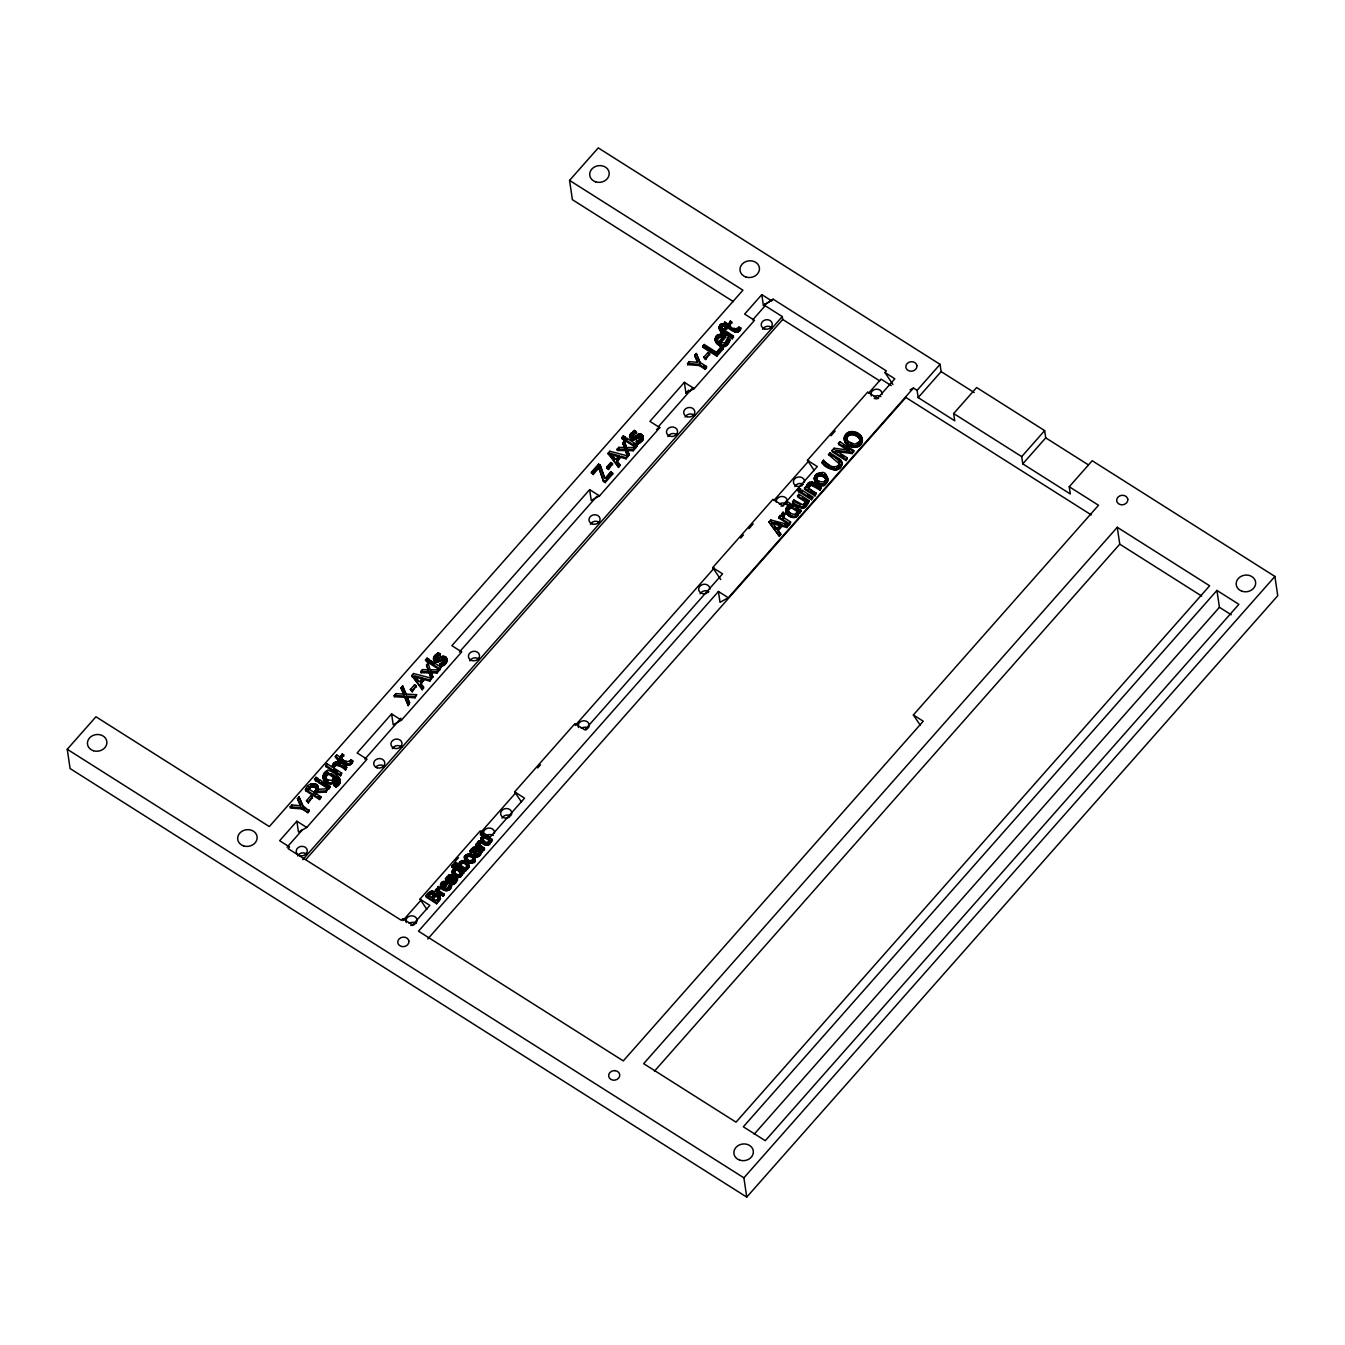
<?xml version="1.0" encoding="UTF-8"?>
<svg xmlns="http://www.w3.org/2000/svg" width="1345" height="1345" viewBox="0 0 1345 1345"><rect width="100%" height="100%" fill="white"/><g stroke="black" fill="none" stroke-linecap="round" stroke-linejoin="round"><path stroke-width="1.5" d="M841.987 463.47L840.877 460.242L838.624 458.41L829.932 452.912L828.486 454.56C849.67 460.965 835.094 475.037 823.493 460.209L822.215 463.05C826.149 469.926 842.727 474.062 841.819 462.276M450.121 879.697C446.691 887.28 456.712 884.186 456.627 881.126L457.468 878.756L450.037 874.704L445.43 878.89L446.994 880.874C452.794 876.654 450.777 873.174 446.826 879.664L446.994 880.874M451.046 876.503C444.808 883.715 455.316 885.329 456.443 879.933L456.627 881.126M481.09 853.419L480.922 852.209C468.833 865.76 479.123 839.112 471.305 851.94L471.473 853.15L469.893 851.166L471.422 848.813L475.188 847.047L481.947 851.049L481.09 853.419C480.417 858.53 469.052 857.538 475.945 850.158L475.508 848.779M335.544 777.544C332.652 790.759 315.083 775.493 327.877 770.248C335.006 771.559 346.287 781.798 335.914 787.178L333.963 784.74L338.116 780.453L335.544 777.544C337.393 787.582 320.867 784.135 323.22 775.645M335.712 779.713L335.729 778.755L338.251 781.109M460.713 871.728C461.016 878.789 449.079 871.476 456.207 868.87L460.713 871.728L460.511 874.788L460.343 873.577M460.881 873.577L456.207 868.87M489.227 840.07L484.738 836.556L482.435 838.742L485.528 842.289L488.117 842.138L489.227 840.07L489.277 841.903M489.412 841.264L489.244 839.414M797.047 510.243C797.45 519.658 781.529 509.906 791.028 506.426L797.047 510.243L797.198 512.311M452.34 877.327L454.694 879.916L452.34 877.327C446.254 884.405 459.166 878.588 452.794 883.11M475.121 852.461L476.433 854.176L478.686 852.848L478.988 850.981L476.819 849.62C474.331 852.982 474.785 856.328 477.004 850.813L476.819 849.62M316.428 789.935C317.185 784.791 310.039 784.101 308.493 788.876L308.677 790.07C310.359 783.832 320.446 787.884 313.738 792.205L313.923 793.399L316.176 790.591L316.125 787.481M327.507 779.646L331.896 780.554L334.098 776.637L328.382 773.005L326.969 773.795L325.204 776.536L327.692 780.857L325.204 776.536M333.005 779.696L333.173 780.89L334.098 776.637M454.61 881.177L454.509 878.705M477.71 853.94L477.878 855.151L478.988 850.981M443.934 887.431C447.919 891.046 449.314 883.009 451.382 884.825L451.55 886.036C450.743 895.064 435.192 888.692 442.858 882.892L442.69 881.681L444.102 881.227L448.188 882.606L444.119 888.625L448.188 882.606M448.272 887.381L448.457 888.591L449.886 883.984M727.729 337.881L724.871 342.908L719.794 342.471L725.476 336.048C704.444 327.558 722.013 360.628 729.898 340.218L727.796 337.797L727.645 340.789L727.46 339.579M727.847 339.814L727.796 337.797M444.876 659.117L444.052 661.471L439.916 663.741L442.051 666.195C445.783 665.388 449.667 659.067 444.455 657.453L443.127 656.141L436.217 658.865L436.368 656.091L440.084 653.922L438.201 652.728C426.432 662.833 439.008 660.345 444.876 659.117L445.044 660.328C441.748 659.891 430.366 665.254 435.091 656.326L434.906 655.116M641.145 436.839L640.304 439.193L636.252 441.395L638.32 443.917L643.061 439.68L642.288 434.973C638.707 430.803 635.243 439.008 631.948 436.032L632.638 433.813L636.336 431.644L634.47 430.45C622.685 440.555 635.277 438.066 641.145 436.839L641.313 438.05C638.135 435.814 630.519 444.338 630.082 436.368M441.95 884.337L442.925 886.792L446.17 883.11L443.783 882.572L442.152 883.9L442.387 887.263L443.093 884.237L446.355 884.304L444.186 886.759M717.053 339.545L719.003 336.25L722.786 336.721L722.971 337.914L720.399 337.124L718.045 338.385L717.238 340.756L717.053 339.545L717.675 341.865M805.151 502.458L805.302 500.693L797.518 495.767L798.896 494.203L809.337 500.811L808.126 503.568L806.966 502.845C807.286 511.672 795.383 506.964 792.642 502.694L793.836 499.937L802.931 504.863L805.151 502.458L805.336 503.652L805.302 500.693M345.547 770.08L345.362 768.886C342.857 766.213 333.644 760.261 333.896 768.113L341.68 773.039L340.487 775.813L325.944 766.6L325.759 765.406L327.138 763.842L332.4 767.171C332.097 758.328 343.984 763.069 346.741 767.322L345.547 770.08C343.042 767.423 333.829 761.472 334.064 769.323L337.191 771.29M808.345 488.168C808.093 480.316 817.323 486.268 819.811 488.941L819.996 490.135L821.19 487.378C818.433 483.124 806.563 478.383 806.865 487.226L805.705 486.503L804.495 489.261L814.936 495.868L816.129 493.111L808.345 488.168L814.751 493.329M808.53 489.378L808.496 486.386M471.54 854.277C485.141 870.669 449.331 855.891 471.54 854.277L471.725 855.487C484.15 871.156 458.477 854.815 459.183 864.465L455.282 861.994L454.24 863.171L454.425 864.364L465.32 871.274L468.85 867.155C469.842 862.599 460.915 859.051 467.203 855.42M468.85 867.155L468.615 864.465M434.637 894.29C434.637 888.322 426.937 892.357 426.046 895.938L426.214 897.149L436.654 903.756L440.42 898.679L438.823 894.223L435.696 893.82L434.822 895.501L437.982 894.963L437.797 893.752M434.822 895.501L434.57 892.761M453.904 871.056L455.871 875.141L455.686 873.931M787.968 509.351L788.977 513.151L788.792 511.941M473.036 857.471C474.936 863.557 471.792 852.511 467.673 855.336C464.613 856.883 466.849 861.321 469.674 861.725L466.194 857.421M825.679 479.694C826.217 474.735 815.877 472.213 816.331 478.366C818.365 484.032 828.251 481.947 825.645 478.416M846.577 438.924L848.846 442.925C838.641 431.661 863.877 430.568 859.657 442.74L859.959 439.714M846.593 439.159L846.526 437.041M325.271 775.914L325.473 778.385M453.046 869.559L453.231 870.77L455.282 869.374L451.886 867.239L452.744 864.852L463.655 871.762L463.823 872.972L462.798 874.132L461.823 872.434C461.688 881.58 446.019 871.997 455.114 868.181L455.367 870.652L454.089 872.266M483.813 837.061L480.434 834.926L481.275 832.538L492.186 839.448L492.371 840.659L491.328 841.819L490.353 840.121C490.219 849.267 474.55 839.683 483.645 835.867L482.872 841.415L482.435 838.742M481.577 837.246L481.762 838.456C477.778 844.004 490.891 848.712 490.538 841.314L491.328 841.819M785.749 510.074C784.707 517.522 799.451 521.103 798.526 512.176C796.492 523.02 778.082 510.041 789.565 505.518L785.043 502.643L786.421 501.08L800.964 510.293L799.754 513.05L798.51 511.184L799.754 513.05M439.865 887.381L438.504 890.44L444.052 893.954L443.211 896.325L435.376 891.365L438.504 886.506L440.05 888.574L438.655 890.962M438.504 886.506L437.562 889.986L437.377 888.793M478.854 844.021L484.435 848.224L483.578 850.612L475.743 845.652L478.87 840.776L480.417 842.861L479.039 845.232L480.249 841.651M478.87 840.776L477.929 844.273L477.761 843.063M781.848 514.126L781.731 516.379L780.184 515.387L778.99 518.161L789.414 524.769L790.625 521.995L783.21 517.304C786.421 513.067 781.664 509.822 781.899 516.312M792.457 501.483C795.198 505.77 807.118 510.461 806.798 501.635L808.126 503.568M466.295 870.181C469.64 866.449 462.915 859.236 460.478 865.726C458.847 857.824 472.347 865.171 464.765 867.996L460.276 865.154L460.427 863.877M839.179 464.597L839.364 465.807L839.499 462.361M721.273 326.785L721.323 328.785C719.457 326.23 725.745 324.733 721.744 323.624C716.498 325.809 721.441 330.113 720.685 331.946L722.315 334.064L723.072 331.812L722.315 334.064M807.336 484.301L807.034 487.344L806.849 486.15M452.256 871.594C451.231 878.083 463.857 880.034 461.823 872.434M451.382 884.825C450.558 893.853 435.023 887.481 442.69 881.681M715.355 340.369L715.792 337.141M814.196 477.811C833.227 457.317 829.058 503.971 814.196 477.811L814.465 480.03M814.28 478.82C815.978 484.923 826.805 486.1 827.814 478.971M785.043 513.235L783.395 518.514L783.193 516.396M844.206 438.134C845.702 427.508 862.918 431.022 862.364 440.807C860.834 451.365 843.718 447.868 844.206 438.134L844.509 440.639M845.03 435.528L844.996 441.933M844.811 440.723C848.258 448.406 862.784 447.935 862.061 438.251M316.058 784.169L318.193 787.682L318.059 790.524C320.413 781.428 307.417 781.848 305.45 789.515L305.634 790.709L319.538 799.518L320.816 796.677L315.285 793.18L316.949 791.297L325.927 790.877L327.81 788.742L326.112 792.087L317.117 792.508L315.47 794.374M334.148 785.934L337.83 782.924L338.083 779.898M721.744 323.624L719.256 328.533L721.441 331.879L721.273 330.668M822.047 461.856C826.519 466.849 839.011 473.423 841.819 463.268M335.914 787.178L340.117 779.612M439.916 663.741L441.883 665.002C445.599 664.195 449.482 657.856 444.27 656.259M636.252 441.395L638.152 442.724L641.75 440.202L643.112 437.68L642.288 434.973M433.292 895.097C434.183 891.432 428.836 892.744 428.315 895.451L428.483 896.661C429.021 893.954 434.351 892.643 433.477 896.291L433.292 895.097L431.358 897.384L428.315 895.451M452.525 878.537L450.81 881.916L450.659 880.185M438.201 652.728L440.252 655.133L436.553 657.301L435.864 659.521L435.578 657.621M636.454 432.939L636.269 431.728L636.454 432.939L632.268 435.797L632.654 437.781L632.486 436.587M436.654 903.756L440.235 897.468L438.823 894.223M715.271 340.218C717.423 347.43 728.654 346.455 729.713 339.007M808.681 487.596L811.455 485.192L819.996 490.135M342.252 753.973L339.881 758.059L342.252 753.973L343.698 754.898L341.159 757.773C346.136 765.103 349.061 759.858 352.592 760.53L352.76 761.741C350.473 768.113 343.025 763.607 339.966 760.547L339.781 759.337L339.041 761.606L339.966 760.547M350.154 761.085L350.339 762.296L351.011 759.538M721.458 327.995L724.72 322.077L727.897 325.187L730.251 321.102L731.714 322.027L729.175 324.902C734.135 332.232 737.077 326.969 740.591 327.659L740.776 328.852C738.472 335.241 731.024 330.719 727.964 327.659L727.796 326.465L727.04 328.718L725.224 326.785L723.122 330.584L725.409 327.995M740.776 328.852L738.859 328.6L738.691 327.39M465.807 867.441L465.975 868.635L468.665 865.945M460.747 862.364L459.452 864.23L459.284 863.036M788.136 510.562L791.196 507.637L797.215 511.453M796.072 513.386L796.257 514.597L797.03 513.151M469.506 860.531L472.347 860.212L473.255 857.942M325.456 777.107L328.55 774.216L334.283 777.847M825.931 480.266C825.645 474.348 813.473 474.701 817.323 480.854L817.138 479.644M846.711 438.251C849.014 432.031 858.076 434.956 859.993 439.966M471.473 853.15L473.39 850.124L475.945 850.158M432.518 898.124L436.368 900.562C442.438 896.947 434.536 892.054 432.518 898.124L432.703 899.334C434.435 892.189 441.244 901.167 438.504 896.274M445.599 880.084L448.305 876.604L451.567 876.2L451.399 874.99M470.077 852.377L471.591 850.023M339.781 759.337C342.84 762.396 350.288 766.919 352.592 760.53M727.796 326.465C730.856 329.508 738.287 334.031 740.591 327.659M783.21 512.075L782.319 514.53L782.134 513.336M725.594 342.42L725.762 343.631L727.191 341.899M848.661 441.732L854.983 444.237L859.489 441.547M473.524 859.623C473.137 856.21 466.16 854.714 466.446 859.102M636.521 432.855L634.638 431.661L630.755 434.822L630.57 433.628M1087.987 464.613L1045.721 437.848L1044.661 430.619L976.638 387.528L953.672 413.537L1021.696 456.627L1022.772 463.857L1070.317 493.968L1069.241 486.739L1092.207 460.73L1274.909 576.45L1277.75 595.734L746.744 1197.117L70.091 768.55L67.25 749.266L95.949 716.767L269.319 826.57L742.928 290.201L569.557 180.398L598.256 147.883L940.054 364.361L941.13 371.59L974.217 392.555M314.511 779.091L316.075 777.326L317.891 778.469L316.495 781.462L314.511 779.091L316.495 781.462M290.167 806.832L291.781 804.999L300.725 805.705L297.447 798.577L298.993 796.828L303.062 805.924L309.384 811.018L307.938 812.666L301.969 808.9L290.335 808.042L290.167 806.832L301.801 807.689L307.938 812.666M325.944 766.6L327.138 763.842M339.041 761.606L335.325 756.512L336.704 754.948L339.713 756.848M305.634 790.709L307.517 788.59M335.51 757.723L336.704 754.948M316.327 780.251L317.891 778.469M318.16 781.243L319.538 779.696L329.979 786.304L328.785 789.061L318.345 782.454L318.16 781.243L328.6 787.867L328.785 789.061M337.578 760.682L338.335 758.412L335.325 756.512M416.631 694.692L414.966 696.575L406.745 696.071L409.603 702.662L408.207 705.637L404.71 697.298L394.404 696.71L394.219 695.516L395.884 693.633L403.954 694.138L401.146 687.682L402.71 685.9L406.156 694.104L416.631 694.692L415.151 697.786L406.913 697.282L409.065 702.224M430.888 671.592L431.072 672.803L436.99 673.038L438.689 671.121L438.504 669.911L436.822 671.844L430.888 671.592L432.787 676.4L429.694 679.914L424.818 678.569L420.649 683.294L423.54 686.875L422.246 689.733L411.839 675.56L413.638 673.526L431.224 678.166L431.392 679.376L428.887 671.676L420.817 671.525L421.002 672.735L429.072 672.87M425.508 659.907L427.071 658.142L428.904 659.285L427.508 662.278L425.508 659.907L427.508 662.278M593.179 474.499L591.363 472.246L598.575 464.075L600.24 465.135L604.931 478.551L610.983 471.691L612.799 473.928L605.183 482.569L603.468 481.476L598.575 466.967L592.994 473.289L593.179 474.499L598.76 468.178M627.157 449.314L627.325 450.525L633.26 450.76L634.958 448.843L634.773 447.65L633.075 449.566L627.157 449.314L629.057 454.122L625.963 457.636L621.087 456.291L616.901 461.016L619.81 464.597L618.515 467.455L608.108 453.282L609.89 451.247L627.493 455.888L627.661 457.098L625.156 449.398L617.086 449.247L617.254 450.457L625.341 450.609M621.777 437.629L623.34 435.864L625.173 437.007L623.777 440L621.777 437.629L623.777 440M700.325 362.545L706.478 366.445L705.2 369.303L699.249 365.521L687.614 364.663L689.043 361.637L698.005 362.326L694.726 355.198L696.256 353.466L700.51 363.755L696.256 353.466M721.323 346.741L723.139 348.994L716.818 356.156L702.897 347.346L702.729 346.136L704.175 344.488L716.448 352.255L716.616 353.466L721.323 346.741L716.448 352.255M318.345 782.454L319.538 779.696M394.404 696.71L395.884 693.633M404.139 695.348L401.314 688.892L402.71 685.9M412.024 676.754L413.638 673.526M591.531 473.457L598.744 465.286L598.575 464.075M608.293 454.492L609.89 451.247M621.962 438.84L623.34 435.864M687.614 364.663L689.043 361.637M697.349 361.755L694.894 356.408L696.441 354.66M702.897 347.346L704.175 344.488M724.888 323.288L723.509 324.851L726.519 326.734L725.577 327.793L726.334 325.54L723.341 323.641M427.34 661.067L428.904 659.285M623.592 438.789L625.173 437.007M343.698 754.898L341.344 758.983L341.159 757.773M306.525 800.611L310.661 795.937L312.359 796.997L308.392 802.898L306.525 800.611L308.392 802.898M420.817 671.525L422.515 669.608L428.382 669.844L426.5 665.086L428.08 663.304L430.568 670.97L430.383 669.776L438.504 669.911M429.173 662.059L430.551 660.496L440.992 667.12L439.781 669.877L429.358 663.27L429.173 662.059L439.613 668.667L439.781 669.877M617.086 449.247L618.767 447.33L624.652 447.582L624.837 448.776L622.769 442.808L624.332 441.025L626.82 448.692L624.332 441.025M625.442 439.781L626.82 438.218L637.261 444.842L636.05 447.599L625.61 440.992L625.442 439.781L635.882 446.389L636.05 447.599M421.002 672.735L422.515 669.608M429.358 663.27L430.551 660.496M622.954 444.018L624.517 442.236M720.853 333.14L721.794 332.097M308.224 801.687L312.359 796.997M726.687 327.709L724.619 331.458L726.687 327.709L725.224 326.785M727.04 328.718L727.964 327.659M731.714 322.027L729.343 326.112L729.175 324.902M410.427 689.497L414.546 684.807L416.244 685.883L412.293 691.767L410.427 689.497L412.293 691.767M606.679 467.219L610.815 462.529L612.513 463.605L608.545 469.489L606.679 467.219L608.545 469.489M703.805 357.249L707.941 352.558L709.622 353.634L705.671 359.518L703.805 357.249L705.671 359.518M720.802 340.369L718.633 342.824L722.786 336.721M606.864 468.413L610.815 462.529M422.834 678.031L419.472 681.831L414.579 675.778L422.834 678.031L420.766 681.764M619.103 455.753L615.724 459.553L610.849 453.5L619.103 455.753L617.036 459.486M412.108 690.557L416.244 685.883M608.377 468.279L612.513 463.605M705.486 358.308L709.622 353.634M296.858 821.207L279.642 840.709L289.528 846.963L288.082 848.594L401.281 920.283L402.727 918.669L412.596 924.923L429.845 905.387L419.976 899.132L480.215 830.891L490.101 837.145L524.533 798.14L514.664 791.886L574.937 723.627L584.823 729.881L722.584 573.844L712.716 567.59L772.988 499.314L782.874 505.569L817.306 466.564L807.437 460.309L867.71 392.051L877.596 398.305L894.812 378.786L884.943 372.531L886.372 370.917L773.173 299.212L763.405 305.483L761.808 294.639L744.642 314.091L754.511 320.345L694.239 388.604L685.967 393.211L684.353 382.35L649.921 421.372L659.79 427.626L599.517 495.885L591.245 500.474L589.648 489.63L451.87 645.667L461.738 651.921L401.466 720.18L393.194 724.77L391.58 713.926L357.148 752.948L367.017 759.202L306.744 827.461L298.472 832.051L296.858 821.207L306.744 827.461M725.476 336.048L725.644 337.259L719.978 343.681L719.794 342.471M307.753 811.472L309.215 809.824M319.538 799.518L320.816 796.677M328.6 787.867L329.979 786.304M340.487 775.813L341.68 773.039M345.362 768.886L346.741 767.322M423.709 688.085L420.817 684.504L424.818 678.569M619.978 465.807L617.086 462.226L621.087 456.291M333.896 784.824L335.729 785.984M440.084 664.951L439.983 663.673M636.353 442.673L639.447 441.295L639.279 440.084M606.309 478.383L610.983 471.691M408.207 705.637L409.603 702.662M422.246 689.733L423.54 686.875M439.613 668.667L440.992 667.12M605.183 482.569L604.998 481.359L612.631 472.734M618.515 467.455L619.81 464.597M635.882 446.389L637.261 444.842M705.2 369.303L706.478 366.445M716.818 356.156L716.633 354.945L722.971 347.783M733.428 335.931L732.218 338.705L733.428 335.931L724.451 330.248M424.986 679.78L429.862 681.108L432.787 676.4M621.255 457.502L626.131 458.83L629.057 454.122M685.967 393.211L688.707 390.1M287.04 847.232L302.339 829.932M364.882 759.084L401.012 718.163M459.402 652.039L596.995 496.204M658.159 426.937L692.91 387.595M752.679 319.908L765.187 305.735L764.901 303.802M763.405 305.483L773.173 299.212M302.76 859.64L782.286 316.563L765.187 305.735M305.954 859.388L782.706 319.454L782.286 316.563M402.895 920.619L420.968 900.158M455.72 860.8L458.494 857.656M480.737 832.471L515.488 793.113M537.714 767.928L540.505 764.784M575.256 725.426L714.245 568.01M740.658 538.101L743.432 534.957M748.997 528.652L753.166 523.928M774.014 500.323L808.749 460.965M830.991 435.78L835.161 431.056M868.517 393.278L881.025 379.105L891.298 385.611M451.886 867.239L452.744 864.852M454.425 864.364L455.282 861.994M435.376 891.365L436.234 888.995M475.743 845.652L476.601 843.265M797.249 489.765L798.829 487.983L800.645 489.126L799.249 492.119L797.249 489.765L799.249 492.119M768.937 521.995L770.735 519.96L788.321 524.6L786.959 527.543L782.084 526.214L777.914 530.939L780.806 534.52L779.343 536.167L768.937 521.995L779.343 536.167M788.237 505.754L785.228 503.854L786.421 501.08M853.739 450.525L852.108 452.357L835.295 450.222L847.283 457.821L846.106 460.562L832.202 451.752L832.017 450.541L834.085 448.221L849.485 450.222L838.473 443.245L839.835 441.715L853.739 450.525L852.293 453.568L835.464 451.432M822.215 463.05L823.493 460.209M849.67 451.416L838.658 444.455L839.835 441.715M799.081 490.908L800.645 489.126M443.211 896.325L444.052 893.954M456.443 879.933L457.468 878.756M462.613 872.939L463.655 871.762M465.32 871.274L466.11 868.971M480.922 852.209L481.947 851.049M483.578 850.612L484.435 848.224M491.144 840.625L492.186 839.448M800.914 491.917L802.292 490.353L812.733 496.961L811.539 499.718L801.099 493.111L800.914 491.917L811.354 498.524L811.539 499.718M778.99 518.161L780.184 515.387M792.642 502.694L793.836 499.937M801.099 493.111L802.292 490.353M953.672 413.537L954.731 420.766L918.164 397.599L917.088 390.369L913.44 388.049L728.301 597.735L718.432 591.481L418.48 931.177L623.29 1060.902L923.242 721.206L913.373 714.952L1098.512 505.266L1069.241 486.739M774.3 526.45L776.737 529.476L779.932 524.466L771.677 522.213L771.862 523.424L780.1 525.66M788.321 524.6L786.791 526.349L781.916 525.004L777.746 529.728L780.806 534.52M779.175 534.974L780.638 533.309M789.414 524.769L790.625 521.995M799.586 511.857L800.964 510.293M807.958 502.374L809.337 500.811M811.354 498.524L812.733 496.961M814.936 495.868L816.129 493.111M819.811 488.941L821.19 487.378M846.106 460.562L847.283 457.821M427.744 938.978L905.874 397.464L1091.266 514.9M917.088 390.369L940.054 364.361M918.164 397.599L941.13 371.59M1021.696 456.627L1044.661 430.619M1022.772 463.857L1045.721 437.848M1117.275 527.29L643.667 1063.66L736.018 1122.167L1209.626 585.781L1117.275 527.29L1119.763 544.17L1201.657 596.037M654.494 1071.108L1119.763 544.17M1216.939 590.421L743.331 1126.791L765.288 1140.695L1238.88 604.325L1216.939 590.421L1219.427 607.301L1231.247 614.783M754.158 1134.222L1219.427 607.301M746.744 1197.117L743.886 1177.833L1274.909 576.45M472.952 861.019L471.523 861.893M637.244 435.999L636.219 436.755L636.05 435.561M483.897 838.338L484.906 837.767L489.429 840.625M455.367 870.652L456.375 870.08M656.478 429.458L659.79 427.626M910.128 389.899L913.44 388.049M728.301 597.735L720.029 602.325L718.432 591.481M313.015 784.606L311.788 783.647M722.164 334.367L722.349 335.577L719.222 335.628L719.037 334.417M338.099 762.144L338.284 763.355L335.712 763.287L335.527 762.077M317.874 789.313L327.81 788.742M432.888 891.247L433.073 892.441L431.51 891.096M626.652 447.498L634.773 447.65M394.219 695.516L404.542 696.105L408.039 704.444M687.429 363.453L699.064 364.31L705.032 368.093M314.074 784.589L315.15 784.824L314.982 783.614M774.821 522.196L780.672 523.743M784.589 524.785L788.489 525.811M610.849 453.5L611.034 454.711L619.272 456.947M423.002 679.225L414.764 676.989L418.429 681.528M445.884 882.555L446.742 882.858L446.574 881.647M466.143 860.396L466.429 862.885L464.428 860.783M832.353 466.917L834.068 467.825L833.883 466.614M823.527 474.735L827.898 479.156M469.893 851.166L471.305 851.94M445.43 878.89L446.826 879.664M850.074 443.8L851.419 444.556L851.234 443.362M450.054 885.195L451.55 886.036M761.808 294.639L771.694 300.893M782.706 319.454L879.697 380.887M733.395 301.633L572.398 199.682L569.557 180.398M731.882 323.237L730.251 321.102M724.72 322.077L727.712 323.977M725.409 326.6L726.855 327.507M721.155 327.592L722.954 329.374M726.115 332.4L733.597 337.141M723.072 331.812L732.05 337.494M723.24 333.005L732.218 338.705M720.685 331.946L722.13 332.871M725.644 337.259L724.518 335.443M727.981 339.007L729.898 340.218M721.492 347.952L723.139 348.994M704.36 345.699L716.616 353.466M702.729 346.136L716.633 354.945M709.807 354.828L707.941 352.558M843.483 445.111L853.924 451.718M703.586 365.705L706.663 367.656M840.608 454.694L844.038 456.863M832.017 450.541L845.938 459.368M835.329 457.418L841.684 462.411M823.678 461.419L828.873 464.714M684.353 382.35L694.239 388.604M821.375 488.588L814.414 483.09M804.327 488.05L814.751 494.657M807.689 494.859L812.918 498.154M802.545 497.616L807.773 500.912M805.487 501.904L797.703 496.961L797.518 495.767M794.021 501.13L798.476 503.955M789.834 504.341L793.062 506.376M796.29 508.427L801.132 511.503M778.805 516.951L789.246 523.558M623.525 437.058L625.341 438.218M633.949 443.833L637.429 446.036M611 463.739L612.681 464.815M611.168 472.885L612.799 473.928M598.744 465.286L600.425 466.345L604.443 477.828M591.363 472.246L592.994 473.289M598.575 466.967L603.283 480.266L604.998 481.359M589.648 489.63L599.517 495.885M429.072 660.496L427.071 658.142M430.736 661.706L434.216 663.909M416.429 687.076L414.546 684.807M391.58 713.926L401.466 720.18M489.244 838.675L481.46 833.749L481.275 832.538M480.249 833.715L483.645 835.867M342.42 755.184L343.883 756.109M351.179 760.732L352.76 761.741M479.039 841.987L480.417 842.861M484.603 849.435L478.87 844.71M342.992 760.026L346.304 762.127L346.119 760.917M475.575 844.441L483.393 849.401M337.393 759.471L338.856 760.396M476.769 848.863L482.132 852.242M341.832 765.305L345.228 767.457M477.004 850.813L479.173 852.192M325.759 765.406L340.302 774.602M331.139 773.409L338.486 778.167L340.285 780.823M460.461 866.365L463.453 868.265M454.24 863.171L465.151 870.064M321.455 782L330.164 787.497M457.603 869.021L463.823 872.972M451.718 866.029L455.114 868.181M457.653 879.966L452.122 875.376M308.493 788.876L313.738 792.205M318.227 796.139L321.001 797.888M305.45 789.515L319.37 798.325M448.373 883.816L447.482 882.152M312.528 798.207L310.661 795.937M438.672 887.717L440.05 888.574M444.237 895.165L438.689 891.634L438.487 889.751M435.192 890.171L443.026 895.114M306.307 809.085L303.23 807.134L298.993 796.828M426.046 895.938L436.469 902.545M67.25 749.266L743.886 1177.833M839.818 464.277L828.486 454.56M434.906 894.694L433.561 891.567M467.303 863.507L468.917 866.432M862.364 440.807L859.556 434.485M717.49 340.655L718.449 341.63M771.677 522.213L776.569 528.266M611.034 454.711L614.682 459.25M608.108 453.282L618.33 466.261M411.839 675.56L422.078 688.539M884.943 372.531L892.962 384.502M807.437 460.309L814.33 470.565M913.373 714.952L920.249 725.207M712.716 567.59L720.752 579.561M514.664 791.886L521.557 802.141M419.976 899.132L426.853 909.388M300.91 806.916L297.447 798.577M402.895 687.093L406.341 695.315M627.325 450.525L629.225 455.333M622.769 442.808L624.652 447.582M431.072 672.803L432.955 677.611M428.567 671.054L426.5 665.086M625.156 449.398L627.493 455.888M428.887 671.676L431.224 678.166M861.59 436.957L861.775 438.167M861.943 440.925L862.128 442.118M860.75 435.696L860.935 436.906M861.355 442.202L861.54 443.413M859.825 438.756L860.144 440.925M860.447 443.43L860.615 444.64M859.405 437.797L859.573 439.008M859.858 440.639L860.027 441.849M858.043 433.376L858.211 434.586M858.715 436.873L858.9 438.083M858.85 442.421L858.228 444.371L858.043 443.178M859.27 444.556L859.455 445.75M857.757 435.965L857.942 437.175M856.311 432.434L856.479 433.645M856.53 435.091L856.698 436.301M857.975 445.397L858.144 446.59M857.135 443.732L857.303 444.943M855.168 434.334L855.336 435.528M854.596 431.812L854.781 433.006M856.563 445.952L856.731 447.162M853.84 433.796L854.025 435.007M852.932 431.493L853.117 432.703M855.033 446.221L855.201 447.431M852.579 433.51L852.764 434.704M851.368 431.459L851.536 432.67M853.436 446.204L853.621 447.397M851.419 433.426L851.587 434.637M852.528 443.884L852.713 445.077M849.872 431.745L848.628 433.493L848.46 432.3M850.309 433.578L850.494 434.771M851.788 445.867L851.957 447.078M852.108 452.357L852.293 453.568M849.3 433.931L849.468 435.141M848.376 434.502L848.544 435.696M850.09 445.245L850.259 446.456M847.552 435.259L847.737 436.469M847.131 433.14L847.316 434.334M848.376 444.321L848.561 445.514M846.913 436.15L847.081 437.36M847.686 440.807L847.871 442.001M846.997 439.865L847.165 441.059M845.955 434.25L846.139 435.461M846.425 437.966L846.745 440.118M846.812 443.178L846.997 444.371M845.635 441.967L845.82 443.178M844.441 436.822L844.626 438.016M841.516 461.2L841.987 464.462M838.473 443.245L838.658 444.455M840.877 460.242L841.045 461.453M841.566 464.26L841.751 465.454M841.029 465.269L841.213 466.48M839.902 459.317L840.087 460.528M840.188 466.379L840.373 467.589M839.162 461.738L839.347 462.949M839.532 463.823L839.7 465.034M838.692 461.184L838.876 462.394M839.213 467.337L839.381 468.548M838.607 465.37L838.036 467.303L837.868 466.093M838.187 468.077L838.355 469.287M837.094 466.58L837.262 467.791M834.085 448.221L834.253 449.415M837.111 468.581L837.296 469.775M836.002 468.85L836.187 470.061M834.724 468.901L834.892 470.111M833.446 468.665L833.631 469.876M829.932 452.912L830.117 454.106M832.151 468.144L832.32 469.355M827.377 476.954L827.999 480.165M827.646 479.946L827.814 481.157M826.738 476.012L826.923 477.223M827.209 480.922L827.377 482.132M825.83 475.104L826.015 476.315M826.502 481.863L826.687 483.074M825.342 477.778L825.511 478.988M824.653 474.247L824.838 475.457M824.838 477.139L825.006 478.332M825.611 482.72L825.78 483.931M824.989 480.905L825.174 482.115M824.418 481.443L824.603 482.653M823.224 475.861L823.409 477.071M824.603 483.359L824.788 484.57M822.081 473.053L822.249 474.264M823.527 483.78L823.695 484.99M820.82 472.818L821.005 474.012L819.593 472.801M821.324 474.903L821.492 476.113M822.333 483.981L822.518 485.175M820.45 474.684L820.635 475.878M819.643 474.617L819.811 475.811M821.106 483.948L821.274 485.158M818.886 474.701L819.071 475.911M818.416 473.02L818.601 474.213M819.862 483.696L820.03 484.906M818.197 474.936L818.382 476.147M818.752 480.922L818.937 482.132M817.34 473.44L816.549 475.273L816.365 474.062M817.575 475.323L817.743 476.533M818.601 483.225L818.786 484.435M817.003 475.861L817.188 477.055M816.566 476.466L816.734 477.677M816.634 479.005L816.818 480.199M817.34 482.536L817.508 483.746M816.297 477.088L816.516 479.56M815.49 474.903L814.969 477.038L814.801 475.844M816.163 481.678L816.348 482.889M815.272 480.787L815.44 481.981M814.633 479.829L814.818 481.039M813.473 482.552L813.658 483.763M813.876 485.175L814.044 486.386M812.548 482.199L812.733 483.41L811.657 482.014M812.481 484.385L812.649 485.595M811.27 483.998L811.455 485.192M810.732 483.998L810.9 485.209M809.976 482.132L809.404 483.645L809.219 482.435M810.228 484.15L810.396 485.36M809.724 484.469L809.892 485.679M809.202 484.957L809.387 486.167M808.53 482.889L808.076 484.704L807.891 483.494M808.782 485.612L808.95 486.806M807 485.175L807.185 486.369M805.705 486.503L805.874 487.697M806.798 501.635L806.983 503.938M806.664 503.686L806.849 504.896M806.327 504.543L806.512 505.754M805.756 505.367L805.941 506.577M804.882 503.249L804.629 505.115L804.444 503.904M805.184 505.922L805.352 507.132M804.529 506.376L804.697 507.569M803.923 504.409L804.091 505.619M803.789 506.695L803.974 507.889M802.982 506.846L803.167 508.057M802.124 506.863L802.309 508.057M798.829 487.983L798.997 489.176M801.216 506.695L801.401 507.906M798.896 494.203L799.081 495.414M800.258 506.342L800.443 507.553M799.771 503.686L799.956 504.896M799.233 505.787L799.418 506.981M798.392 513.05L798.56 514.261M798.056 513.924L798.241 515.118M797.417 514.816L797.602 516.009M796.543 512.714L796.711 513.924M796.694 515.488L796.862 516.682M795.837 515.992L796.005 517.186M794.861 516.295L795.046 517.506M793.836 516.413L794.004 517.623M792.693 516.329L792.877 517.539M791.028 506.426L791.196 507.637M791.499 516.043L791.684 517.253M789.666 507.2L789.834 508.41M790.339 513.185L790.507 514.395M790.255 515.538L790.423 516.749M788.658 508.124L788.842 509.318M788.069 506.258L788.254 507.468M788.22 508.729L788.405 509.94M788.304 511.302L788.489 512.512M788.943 514.816L789.128 516.026M787.901 509.99L788.187 511.857M786.825 507.368L786.421 509.402L786.237 508.191M787.733 513.924L787.918 515.135M786.859 513L787.027 514.21M785.043 502.643L785.228 503.854M785.883 509.116L786.052 512.226M786.237 512.025L786.421 513.235M786.791 526.349L786.959 527.543M784.572 513.639L784.74 514.849M784.135 514.093L784.32 515.303M783.664 514.782L783.832 515.976M782.924 512.311L783.109 513.521M783.345 515.555L783.513 516.749M782.588 512.664L782.773 513.874M781.916 525.004L782.084 526.214M770.735 519.96L770.904 521.171M740.019 328.684L740.204 329.895M739.01 326.65L739.111 327.945M739.363 329.575L739.548 330.769M738.775 330.147L738.96 331.341M738.153 328.214L738.338 329.424M738.153 330.584L738.338 331.778M737.245 328.97L737.413 330.164M737.497 330.887L737.665 332.08M736.791 329.105L736.976 330.315M736.791 331.038L736.959 332.249M736.354 329.105L736.522 330.315L735.379 328.785M736.051 331.055L736.219 332.265M735.261 330.92L735.446 332.114M734.135 328.046L734.303 329.239M734.437 330.601L734.622 331.812M733.58 330.13L733.748 331.324M729.427 339.881L729.595 341.092M729.057 340.789L729.242 342M726.334 325.54L726.519 326.734M728.553 341.764L728.721 342.958M727.796 342.74L727.981 343.95M726.788 343.732L726.956 344.942M726.25 341.781L726.434 342.992M723.291 324.717L723.459 325.927M725.712 344.488L725.88 345.682M722.584 325.221L722.769 326.415M724.871 342.908L725.056 344.118M722.584 329.155L722.769 330.349L721.576 328.348M721.895 325.86L722.08 327.07M723.307 334.787L723.475 335.981M724.568 345.009L724.736 346.203M720.97 324.296L721.139 325.507M723.358 345.295L723.526 346.489M720.163 325.12L720.348 326.314M720.416 330.046L720.601 331.257M721.088 334.182L721.256 335.393M721.424 336.082L721.609 337.292M719.609 325.86L719.777 327.07M719.777 329.407L719.962 330.618M722.097 345.329L722.282 346.539M719.239 326.6L719.424 327.81M719.071 327.323L719.525 329.945M720.029 334.216L720.214 335.409M720.231 335.914L720.399 337.124M719.609 336.015L719.777 337.225M720.701 342.975L720.87 344.169M720.836 345.127L721.021 346.337M719.003 336.25L719.188 337.444M718.129 334.821L718.297 336.015M718.432 336.62L718.6 337.83M719.558 344.673L719.743 345.884M717.86 337.175L718.045 338.385M717.288 335.393L717.457 336.603M717.406 337.78L717.591 338.99M718.28 343.984L718.449 345.194M717.137 338.368L717.322 339.562M716.498 336.166L716.683 337.376M717.137 343.143L717.305 344.354M716.246 342.235L716.431 343.446M715.338 338.133L715.523 339.344M715.624 341.26L715.809 342.471M699.064 364.31L699.249 365.521M694.726 355.198L694.894 356.408M643.061 436.2L643.297 438.89M642.759 435.545L642.927 436.755M642.893 438.47L643.061 439.68M641.683 434.502L641.868 435.713M642.456 439.294L642.624 440.487M641.75 440.202L641.918 441.395M640.539 433.981L640.708 435.175M640.523 436.251L640.708 437.461M640.909 438.336L640.489 440.403L640.304 439.193M640.876 441.059L641.061 442.253M639.901 435.982L640.086 437.175M639.396 433.863L639.581 435.074M639.312 435.948L639.48 437.159M639.934 441.765L640.102 442.959M638.64 436.183L638.825 437.394M638.253 434.149L638.421 435.343M637.833 436.688L638.001 437.898M638.135 440.74L638.32 441.933M638.152 442.724L638.32 443.917M636.942 437.344L637.126 438.554M637.059 441.16L637.227 442.37M635.227 432.064L635.412 433.258M635.916 438.083L636.101 439.294M634.47 430.45L634.638 431.661M635.159 436.2L634.571 437.865L634.386 436.654M634.252 432.535L634.437 433.729M634.672 438.722L634.84 439.933M633.361 433.124L633.545 434.334M633.73 436.89L633.915 438.083M632.755 431.426L632.94 432.636M632.638 433.813L632.806 435.023M633.125 436.856L633.293 438.066M633.478 438.958L633.663 440.151M632.1 434.586L632.268 435.797M631.847 435.36L632.133 437.243M632.369 438.806L632.537 440.017M631.175 432.838L631.36 434.048M631.309 438.319L631.477 439.529M633.075 449.566L633.26 450.76M630.687 437.831L630.855 439.042M630.149 434.401L630.334 435.595M629.914 435.158L630.418 438.487M626.82 438.218L626.989 439.428M625.963 457.636L626.131 458.83M618.767 447.33L618.952 448.541M616.901 461.016L617.086 462.226M603.283 480.266L603.468 481.476M600.24 465.135L600.425 466.345M490.353 840.86L490.538 842.071M490.252 841.516L490.437 842.727M490 842.172L490.185 843.365M489.53 842.844L489.714 844.038M488.992 843.349L489.16 844.542M488.521 841.768L488.689 842.979M488.336 843.718L488.521 844.929M487.613 843.954L487.798 845.164M486.84 844.038L487.008 845.248M485.999 843.987L486.167 845.181M484.738 836.556L484.906 837.767M485.091 843.769L485.276 844.963M484.217 841.617L484.402 842.827L483.057 840.692M484.15 843.382L484.334 844.593M482.956 837.817L483.141 839.028M482.519 836.422L482.687 837.632M482.636 838.271L482.805 839.482M483.174 842.844L483.359 844.055M482.267 842.172L482.451 843.382M481.14 837.868L481.325 839.078M481.611 841.482L481.779 842.676M480.871 838.557L481.056 839.768M481.14 840.743L481.325 841.953M480.787 839.28L481.039 841.197M479.896 841.953L480.064 843.164M479.577 842.306L479.745 843.517M479.207 842.811L479.392 844.021M478.652 840.961L478.837 842.172M478.971 843.399L479.139 844.593M478.416 841.23L478.585 842.441M480.081 851.688L480.249 853.487M480.014 852.949L480.182 854.159M478.08 841.735L478.248 842.928M479.762 853.739L479.93 854.932M477.862 842.323L478.03 843.534M478.904 852.242L479.089 853.453M478.686 852.848L478.87 854.058M479.139 854.613L479.324 855.807M478.719 855L478.904 856.21M478.299 853.419L478.467 854.63M478.232 855.302L478.416 856.513M477.694 855.538L477.878 856.731M475.878 847.266L476.046 848.476M477.122 855.655L477.307 856.866M475.995 850.746L476.18 851.94M476.55 855.689L476.718 856.899M475.188 847.047L475.357 848.258M475.071 848.561L475.256 849.754M475.777 853.873L475.945 855.084M446.49 657.823L447.028 661.168M474.516 846.997L474.835 849.636M475.306 851.906L475.474 853.117M475.928 855.605L476.113 856.815M446.624 660.748L446.809 661.959M446.019 657.251L446.204 658.462M474.281 848.426L474.449 849.636M474.415 850.78L474.6 851.973M475.34 855.42L475.508 856.63M446.187 661.572L446.355 662.766M473.843 847.098L474.096 849.721M474.785 855.151L474.97 856.345M445.414 656.78L445.599 657.991M473.205 847.333L473.373 848.544M473.928 851.62L474.112 852.831M474.55 856.849L475.071 859.556M445.481 662.48L445.649 663.673M473.221 848.93L473.39 850.124M473.625 852.427L473.793 853.621M474.096 854.596L474.281 855.79M474.079 856.143L474.264 857.353M474.751 859.102L474.936 860.296M472.616 847.686L472.784 848.897M473.507 853.251L473.843 855.168M474.432 859.825L474.6 861.035M472.583 849.552L472.751 850.763M473.406 855.47L473.575 856.664M444.253 658.529L444.438 659.739M473.911 860.531L474.079 861.741M444.607 663.32L444.791 664.531M443.127 656.141L443.312 657.335M443.648 658.26L443.816 659.453M444.052 661.471L444.22 662.682M471.876 850.595L472.045 851.805M472.515 854.815L472.7 856.025M472.65 856.984L472.835 858.194M473.104 859.354L473.272 860.565M473.221 861.187L473.406 862.38M443.043 658.226L443.228 659.437M443.665 664.026L443.833 665.237M442.387 658.462L442.555 659.672M443.009 662.362L443.194 663.573M472.347 860.212L472.667 862.868M441.984 656.427L440.975 658.277L440.807 657.083M470.481 850.09L470.666 851.301M471.456 856.025L471.624 857.236M471.86 860.514L472.045 861.708M441.563 658.966L441.748 660.176M470.582 853.924L470.767 855.134M471.338 860.682L471.843 863.171M441.866 663.018L442.051 664.211M441.883 665.002L442.051 666.195M470.01 855.319L470.195 856.513M440.084 653.922L440.185 655.217M469.64 853.739L469.825 854.949M470.767 860.75L470.952 863.322M440.672 659.622L440.857 660.832M469.371 855.134L469.539 856.345M470.145 860.699L470.33 861.893M468.716 853.739L468.901 854.932M469.859 862.095L470.027 863.305M438.974 654.342L439.142 655.536M468.749 855.084L468.934 856.294M439.647 660.361L439.832 661.572M467.841 853.89L468.363 856.361M438.89 658.478L439.075 659.689M468.917 861.91L469.102 863.12M437.982 654.813L438.167 656.007M467.673 855.336L467.858 856.546M468.094 859.825L468.279 861.035M467.034 854.209L467.387 856.832M438.134 658.932L438.302 660.143M438.403 661L438.571 662.211M467.976 861.557L468.161 862.767M468.295 863.692L468.48 864.902M437.108 655.402L437.276 656.612M466.782 856.025L466.95 857.236M467.808 862.986L467.993 864.179M468.413 866.634L468.581 867.828M466.295 854.68L466.48 855.891M466.883 858.867L467.051 860.077M436.503 653.704L436.671 654.914M466.446 856.479L466.681 859.589M467.034 861.035L467.203 862.246M467.959 867.273L468.127 868.483M436.368 656.091L436.553 657.301M437.209 661.236L437.394 662.429M465.639 855.302L465.824 856.513M466.883 864.398L467.287 867.037M467.455 867.777L467.623 868.988M436.217 658.865L436.385 660.059M466.513 863.927L466.698 865.121M466.9 866.298L467.085 867.508M435.83 656.864L436.015 658.075M465.118 856.008L465.303 857.219M466.58 866.752L467.118 869.341M436.099 661.084L436.284 662.295M464.798 856.748L464.983 857.942M465.471 859.724L465.656 860.918M465.992 863.44L466.16 864.633M464.664 857.488L465.185 860.212M465.336 861.153L465.504 862.364M465.303 862.952L465.471 864.146M434.3 655.906L434.485 657.1M435.04 660.597L435.225 661.807M436.822 671.844L436.99 673.038M433.88 656.679L434.065 657.873M434.418 660.109L434.603 661.32M463.975 862.263L464.159 863.473M433.645 657.436L434.149 660.765M463.554 860.565L463.739 861.775M462.714 860.497L462.899 861.691M462.831 861.977L463.016 863.187M462.327 861.994L462.495 863.204M461.923 860.565L462.108 861.775M461.856 862.128L462.024 863.339M461.217 860.783L461.385 861.994M461.419 862.38L461.604 863.591M461.032 862.75L461.2 863.944M460.662 863.271L460.847 864.465M460.024 861.674L460.192 862.885M461.823 873.174L461.907 875.04M461.469 874.485L461.654 875.679M459.553 862.347L459.721 863.54M460.999 875.158L461.184 876.352M460.578 873.006L460.747 874.216M460.444 875.662L460.629 876.856M459.99 874.082L460.158 875.292M459.805 876.032L459.99 877.243M428.08 663.304L428.248 664.514M459.082 876.268L459.267 877.478M429.694 679.914L429.862 681.108M458.309 876.352L458.477 877.562M457.451 876.301L457.636 877.495M456.56 876.083L456.745 877.276M455.619 875.696L455.804 876.906M454.425 870.131L454.61 871.341M453.988 868.736L454.156 869.946M454.106 870.585L454.274 871.795M454.526 873.006L454.711 874.2M455.602 880L455.787 881.194M454.156 872.518L454.341 873.729M454.644 875.158L454.829 876.368M455.535 880.672L455.72 881.883M453.853 871.543L454.122 873.241M455.282 881.446L455.467 882.656M453.736 874.485L453.921 875.696M454.223 880.571L454.391 881.782M454.66 882.32L454.845 883.53M452.609 870.181L452.794 871.392M453.08 873.796L453.248 874.99M454.257 882.723L454.425 883.917M452.34 870.871L452.508 873.51M452.609 873.056L452.794 874.267M453.82 881.143L454.005 882.354M453.769 883.026L453.938 884.237M453.231 881.664L453.416 882.858M453.215 883.245L453.399 884.455M452.609 881.9L452.828 884.59M451.533 878.453L451.701 879.664M451.954 881.883L452.139 883.093L451.298 881.597M452.071 883.413L452.239 884.606M450.709 874.771L450.878 875.982M450.592 876.268L450.777 877.478M451.466 883.329L451.634 884.522M450.037 874.704L450.356 877.36M450.827 879.63L450.995 880.824M450.861 883.144L451.046 884.354M449.364 874.805L449.987 877.36M451.147 885.481L451.332 886.691M449.432 876.234L449.617 877.428M450.306 882.858L450.491 884.068M450.878 886.17L451.063 887.364M420.649 683.294L420.817 684.504M449.449 879.344L449.633 880.538M448.726 875.057L448.911 876.251M449.633 882.303L449.802 883.514M450.491 886.893L450.676 888.087M448.742 876.637L448.927 877.848M449.146 880.134L449.314 881.345M449.835 884.522L450.02 885.733M448.137 875.41L448.305 876.604M449.028 880.958L449.381 882.892M449.684 885.262L449.852 886.456M449.936 887.616L450.104 888.826M448.104 877.276L448.272 878.487M449.348 886.086L449.516 887.296M449.18 888.372L449.348 889.566M447.397 878.319L447.566 879.512M448.776 886.91L448.944 888.103M446.943 876.536L447.128 877.73M448.373 888.927L448.541 890.138M447.75 887.75L447.919 888.961M446.019 877.814L446.187 879.008M447.515 889.314L447.683 890.524M446.17 883.11L446.355 884.304M446.607 889.533L446.775 890.743M445.161 882.639L445.329 883.833M445.666 889.566L445.834 890.777M444.253 882.505L444.438 883.715M443.783 882.572L443.968 883.783M444.707 889.415L444.892 890.625M443.346 882.757L443.514 883.951M442.908 883.043L443.093 884.237M443.766 889.079L443.934 890.289M414.966 696.575L415.151 697.786M442.488 883.446L442.656 884.657M442.051 882.118L442.236 883.312M442.152 883.9L442.32 885.111M442.791 888.557L442.976 889.768M441.463 882.69L441.631 883.9M441.933 887.919L442.118 889.129M440.925 883.43L441.11 884.623M441.278 887.246L441.446 888.457M440.588 884.169L440.773 885.38M440.471 884.943L440.992 887.717M439.512 887.683L439.697 888.894M439.193 888.019L439.378 889.23M439.966 895.366L440.42 898.679M438.84 888.541L439.008 889.734M438.285 886.691L438.47 887.885M438.604 889.112L438.773 890.323M439.496 894.761L439.68 895.955M439.983 898.225L440.168 899.418M438.033 886.96L438.218 888.154M437.697 887.448L437.882 888.658M439.529 898.998L439.714 900.209M437.478 888.036L437.663 889.247M438.218 895.904L438.386 897.115M438.823 899.889L438.991 901.1M437.747 895.551L437.932 896.745M438.302 898.225L438.487 899.435M437.175 895.249L437.36 896.442M436.755 893.618L436.923 894.828M436.637 895.081L436.822 896.291M437.259 899.553L437.444 900.763M436.099 895.081L436.268 896.291M435.696 893.82L435.881 895.013M435.461 895.282L435.645 896.476M434.183 892.105L434.368 893.315M434.67 895.77L434.855 896.98M404.542 696.105L404.71 697.298M433.493 893.954L433.662 895.165M433.325 893.618L433.695 895.551M433.762 896.728L433.931 897.922M432.216 891.079L432.384 892.29M432.619 892.979L432.804 894.19M431.879 892.677L432.048 893.887M401.146 687.682L401.314 688.892M431.493 892.677L431.678 893.87M431.106 892.761L431.291 893.971M430.787 891.315L430.955 892.508M430.148 891.634L430.333 892.845M430.299 893.282L430.467 894.492M429.593 892.038L429.778 893.248M429.358 894.274L429.543 895.484M428.214 893.484L428.382 894.677M352.02 761.556L352.188 762.766M351.364 762.447L351.533 763.657M350.675 760.278L350.86 761.472M350.776 763.018L350.961 764.229M350.154 763.456L350.322 764.666M349.481 763.758L349.666 764.969M348.775 763.926L348.96 765.137M348.036 763.943L348.221 765.137M347.262 763.792L347.43 765.002M346.438 763.472L346.606 764.683M345.564 763.002L345.749 764.212M339.966 763.018L340.15 764.229L339.024 762.497M339.428 765.12L339.596 766.314M338.032 764.33L338.2 765.54M339.797 778.705L339.982 779.915M340.134 780.537L340.319 781.748M337.208 761.959L337.393 763.17M339.898 781.495L340.066 782.706M339.192 777.83L339.377 779.041M336.822 763.926L337.007 765.137M336.351 761.942L336.519 763.136M338.301 776.956L338.486 778.167M339.377 782.504L339.545 783.715M336.284 763.943L336.452 765.154M335.762 764.095L335.947 765.305M338.57 783.547L338.755 784.757M337.511 778.974L337.696 780.167M337.982 781.058L338.167 782.269M334.77 762.38L334.955 763.59M335.275 764.414L335.443 765.608M337.645 781.731L337.83 782.924M334.754 764.901L334.939 766.112M334.081 762.834L333.627 764.649L333.442 763.439M336.469 778.133L336.637 779.343M337.107 782.42L337.292 783.631M337.225 784.858L337.41 786.068M334.317 765.557L334.502 766.751M334.048 766.331L334.233 767.524M336.334 783.177L336.519 784.387M335.359 779.36L335.544 780.571M334.989 780.184L335.157 781.395M335.443 783.849L335.611 785.06M332.551 765.103L332.585 767.289L332.4 766.078M334.048 777.46L334.233 778.654M333.829 778.267L334.014 779.478M334.317 781.075L334.502 782.269M334.586 784.404L334.754 785.598M333.476 779.041L333.661 780.234M333.577 781.764L333.745 782.975M332.736 782.286L332.904 783.496M331.795 782.605L331.98 783.816M330.769 782.756L330.937 783.967M328.382 773.005L328.55 774.216M327.877 770.248L326.751 772.938L326.583 771.727M329.659 782.706L329.844 783.9M328.533 782.437L328.701 783.647M326.969 773.795L327.154 775.006M327.339 781.966L327.524 783.16M325.961 774.686L326.146 775.897M325.456 772.82L325.641 774.014M325.54 775.292L325.709 776.502M326.045 778.452L326.213 779.646M325.574 777.83L325.759 779.024M326.129 781.277L326.297 782.487M324.162 773.947L324.347 775.14M324.969 780.419L325.154 781.63M323.59 774.754L323.775 775.964M325.927 790.877L326.112 792.087M324.111 779.495L324.279 780.705M323.086 776.603L323.691 779.73M318.008 786.472L318.361 789.061M317.739 785.833L317.908 787.027M316.075 777.326L316.243 778.52M317.319 785.228L317.487 786.438M316.949 791.297L317.117 792.508M315.806 786.943L315.974 788.153M316.008 789.397L316.176 790.591M314.68 785.968L314.864 787.178M315.016 790.759L315.201 791.953M314.074 785.648L314.242 786.859M313.435 785.48L313.62 786.69M312.797 785.446L312.965 786.657M312.141 785.581L312.326 786.791M310.813 784.068L310.981 785.261M311.065 786.153L311.233 787.363M309.938 787.245L310.107 788.456M308.274 786.321L308.442 787.531M301.801 807.689L301.969 808.9M291.781 804.999L291.949 806.21M715.17 339.175L715.439 341.428M798.51 511.184L798.711 513.37M409.099 923.393A5.599 4.775 -8.4 0 1 415.891 923.191M486.587 835.632A5.599 4.775 -8.4 0 1 493.38 835.413M502.038 818.147A5.599 4.775 -8.4 0 1 510.612 815.911M581.309 728.351A5.599 4.775 -8.4 0 1 588.101 728.149M700.089 593.834A5.599 4.775 -8.4 0 1 708.664 591.615M779.36 504.056A5.599 4.775 -8.4 0 1 786.153 503.854M794.811 486.571A5.599 4.775 -8.4 0 1 803.385 484.334M874.082 396.775A5.599 4.775 -8.4 0 1 880.874 396.573M762.581 329.306A5.599 4.775 -8.4 0 1 772.164 327.928M685.076 417.068A5.599 4.775 -8.4 0 1 694.676 415.706M667.86 436.57A5.599 4.775 -8.4 0 1 677.443 435.208M590.354 524.348A5.599 4.775 -8.4 0 1 598.928 522.112M469.808 660.883A5.599 4.775 -8.4 0 1 479.392 659.504M392.303 748.644A5.599 4.775 -8.4 0 1 401.903 747.265M375.827 767.053A5.599 4.775 -8.4 0 1 383.661 765.927M297.581 855.924A5.599 4.775 -8.4 0 1 307.181 854.546M483.796 834.808A5.599 4.775 -8.4 0 1 488.319 828.083A5.599 4.775 -8.4 0 1 494.506 833.278M578.518 727.527A5.599 4.775 -8.4 0 1 583.764 720.752A5.599 4.775 -8.4 0 1 588.824 727.208M587.042 729.242A5.599 4.775 -8.4 0 1 585.781 729.898M706.327 593.364A5.599 4.775 -8.4 0 1 698.795 590.203A5.599 4.775 -8.4 0 1 704.074 584.234A5.599 4.775 -8.4 0 1 709.773 589.463M708.647 591.783A5.599 4.775 -8.4 0 1 707.604 592.708M802.326 485.427A5.599 4.775 -8.4 0 1 793.802 483.729A5.599 4.775 -8.4 0 1 798.308 477.004A5.599 4.775 -8.4 0 1 804.495 482.199M871.291 395.951A5.599 4.775 -8.4 0 1 875.797 389.243A5.599 4.775 -8.4 0 1 882.001 394.421M878.554 398.322A5.599 4.775 -8.4 0 1 874.284 398.456M776.216 502.038A5.599 4.775 -8.4 0 1 782.538 496.473A5.599 4.775 -8.4 0 1 786.875 502.912M783.832 505.602A5.599 4.775 -8.4 0 1 780.957 506.006M509.553 817.003A5.599 4.775 -8.4 0 1 500.861 814.919A5.599 4.775 -8.4 0 1 506.51 808.513A5.599 4.775 -8.4 0 1 511.335 814.986M406.308 922.569A5.599 4.775 -8.4 0 1 412.276 915.811A5.599 4.775 -8.4 0 1 415.874 923.359M414.832 924.284A5.599 4.775 -8.4 0 1 410.696 925.36M614.984 1070.637L613.522 1070.687A5.599 4.775 -8.4 0 0 613.404 1080.186L614.867 1080.136A5.599 4.775 -8.4 0 0 614.984 1070.637M1127.782 499.23L1127.413 498.037A5.599 4.775 -8.4 0 0 1116.703 500.828L1117.056 502.021A5.599 4.775 -8.4 0 0 1127.782 499.23M916.92 365.689L916.567 364.495A5.599 4.775 -8.4 0 0 905.841 367.269L906.211 368.463A5.599 4.775 -8.4 0 0 916.92 365.689M408.88 941.063L408.51 939.869A5.599 4.775 -8.4 0 0 397.801 942.66L398.154 943.854A5.599 4.775 -8.4 0 0 408.88 941.063M739.784 1160.163A9.785 8.356 -8.4 0 0 753.301 1150.933A9.785 8.356 -8.4 0 0 737.749 1145.839A9.785 8.356 -8.4 0 0 739.784 1160.163M1242.091 591.279A9.785 8.356 -8.4 0 0 1255.608 582.049A9.785 8.356 -8.4 0 0 1240.056 576.971A9.785 8.356 -8.4 0 0 1242.091 591.279M243.579 845.887A9.785 8.356 -8.4 0 0 257.097 836.64A9.785 8.356 -8.4 0 0 241.545 831.563A9.785 8.356 -8.4 0 0 243.579 845.887M745.887 277.003A9.785 8.356 -8.4 0 0 759.404 267.773A9.785 8.356 -8.4 0 0 743.852 262.695A9.785 8.356 -8.4 0 0 745.887 277.003M669.844 436.234A5.599 4.775 -8.4 0 0 677.561 430.955A5.599 4.775 -8.4 0 0 668.684 428.046A5.599 4.775 -8.4 0 0 669.844 436.234M592.338 523.995A5.599 4.775 -8.4 0 0 600.072 518.716A5.599 4.775 -8.4 0 0 591.178 515.824A5.599 4.775 -8.4 0 0 592.338 523.995M377.071 767.81A5.599 4.775 -8.4 0 0 384.788 762.531A5.599 4.775 -8.4 0 0 375.911 759.622A5.599 4.775 -8.4 0 0 377.071 767.81M299.565 855.571A5.599 4.775 -8.4 0 0 307.299 850.292A5.599 4.775 -8.4 0 0 298.405 847.4A5.599 4.775 -8.4 0 0 299.565 855.571M471.776 660.529A5.599 4.775 -8.4 0 0 479.509 655.25A5.599 4.775 -8.4 0 0 470.632 652.342A5.599 4.775 -8.4 0 0 471.776 660.529M687.06 416.731A5.599 4.775 -8.4 0 0 694.793 411.452A5.599 4.775 -8.4 0 0 685.9 408.544A5.599 4.775 -8.4 0 0 687.06 416.731M764.548 328.953A5.599 4.775 -8.4 0 0 772.282 323.674A5.599 4.775 -8.4 0 0 763.405 320.766A5.599 4.775 -8.4 0 0 764.548 328.953M394.287 748.308A5.599 4.775 -8.4 0 0 402.02 743.028A5.599 4.775 -8.4 0 0 393.127 740.12A5.599 4.775 -8.4 0 0 394.287 748.308M595.616 181.844A9.785 8.356 -8.4 0 0 609.15 172.597A9.785 8.356 -8.4 0 0 593.599 167.52A9.785 8.356 -8.4 0 0 595.616 181.844M93.309 750.712A9.785 8.356 -8.4 0 0 106.843 741.482A9.785 8.356 -8.4 0 0 91.292 736.404A9.785 8.356 -8.4 0 0 93.309 750.712"/></g></svg>
